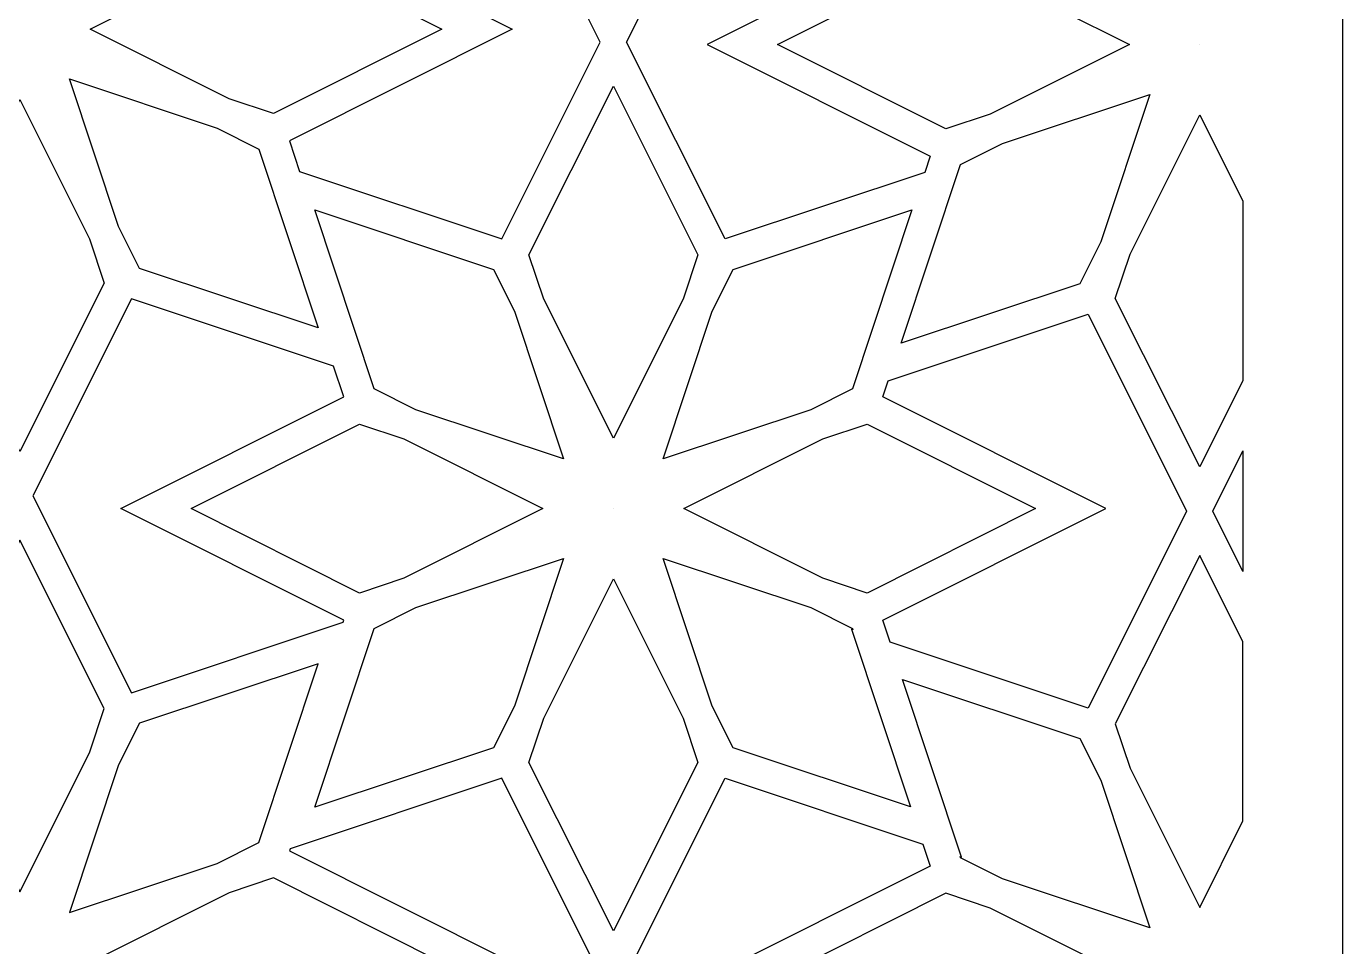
# Model space of a CAD drawing. Header units: centimetres. Extents: x 1.5 to 9.7, y -7.8 to 7.9.
# Drawn here: x 5.629 to 9.725, y -4.528 to -1.665 of the extents above; entities that cross this region are included whole.
import ezdxf

# ---------------------------------------------------------------- set-up
doc = ezdxf.new("R2010")
doc.units = ezdxf.units.CM
doc.header["$MEASUREMENT"] = 0
doc.layers.add('layer 1', color=7, linetype='Continuous')

msp = doc.modelspace()

# ---------------------------------------------------------------- linework, layer by layer
at = {"layer": 'layer 1', "color": 250, "lineweight": 30}
for points, knots in [([(1.50051, -7.84535), (1.50051, -7.84535), (1.50051, -7.72814), (1.50051, -7.72814), (1.50051, -7.72814), (1.50051, -7.72814), (1.50051, -7.58875), (1.50051, -7.58875), (1.50051, -7.58875), (1.50051, -7.58875), (1.50051, -7.36993), (1.50051, -7.36993), (1.50051, -7.36993), (1.50051, -7.36993), (1.50051, -7.23053), (1.50051, -7.23053), (1.50051, -7.23053), (1.50051, -7.23053), (1.50051, -6.71387), (1.50051, -6.71387), (1.50051, -6.71387), (1.50051, -6.71387), (1.50051, -6.61053), (1.50051, -6.61053), (1.50051, -6.61053), (1.50051, -6.61053), (1.50051, -6.09295), (1.50051, -6.09295), (1.50051, -6.09295), (1.50051, -6.09295), (1.50051, -5.94718), (1.50051, -5.94718), (1.50051, -5.94718), (1.50051, -5.94718), (1.50051, -5.44548), (1.50051, -5.44548), (1.50051, -5.44548), (1.50051, -5.44548), (1.50051, -5.34215), (1.50051, -5.34215), (1.50051, -5.34215), (1.50051, -5.34215), (1.50051, -4.82549), (1.50051, -4.82549), (1.50051, -4.82549), (1.50051, -4.82549), (1.50051, -4.68609), (1.50051, -4.68609), (1.50051, -4.68609), (1.50051, -4.68609), (1.50051, -4.46727), (1.50051, -4.46727), (1.50051, -4.46727), (1.50051, -4.46727), (1.50051, -4.32787), (1.50051, -4.32787), (1.50051, -4.32787), (1.50051, -4.32787), (1.50051, -3.81121), (1.50051, -3.81121), (1.50051, -3.81121), (1.50051, -3.81121), (1.50051, -3.70788), (1.50051, -3.70788), (1.50051, -3.70788), (1.50051, -3.70788), (1.50051, -3.19029), (1.50051, -3.19029), (1.50051, -3.19029), (1.50051, -3.19029), (1.50051, -3.04452), (1.50051, -3.04452), (1.50051, -3.04452), (1.50051, -3.04452), (1.50051, -2.54281), (1.50051, -2.54281), (1.50051, -2.54281), (1.50051, -2.54281), (1.50051, -2.43948), (1.50051, -2.43948), (1.50051, -2.43948), (1.50051, -2.43948), (1.50051, -1.92282), (1.50051, -1.92282), (1.50051, -1.92282), (1.50051, -1.92282), (1.50051, -1.78342), (1.50051, -1.78342), (1.50051, -1.78342), (1.50051, -1.78342), (1.50051, -1.5646), (1.50051, -1.5646), (1.50051, -1.5646), (1.50051, -1.5646), (1.50051, -1.4252), (1.50051, -1.4252), (1.50051, -1.4252), (1.50051, -1.4252), (1.50051, -0.90854), (1.50051, -0.90854), (1.50051, -0.90854), (1.50051, -0.90854), (1.50051, -0.80521), (1.50051, -0.80521), (1.50051, -0.80521), (1.50051, -0.80521), (1.50051, -0.28762), (1.50051, -0.28762), (1.50051, -0.28762), (1.50051, -0.28762), (1.50051, -0.14185), (1.50051, -0.14185), (1.50051, -0.14185), (1.50051, -0.14185), (1.50051, 0.35984), (1.50051, 0.35984), (1.50051, 0.35984), (1.50051, 0.35984), (1.50051, 0.46317), (1.50051, 0.46317), (1.50051, 0.46317), (1.50051, 0.46317), (1.50051, 0.97984), (1.50051, 0.97984), (1.50051, 0.97984), (1.50051, 0.97984), (1.50051, 1.11923), (1.50051, 1.11923), (1.50051, 1.11923), (1.50051, 1.11923), (1.50051, 1.33806), (1.50051, 1.33806), (1.50051, 1.33806), (1.50051, 1.33806), (1.50051, 1.47745), (1.50051, 1.47745), (1.50051, 1.47745), (1.50051, 1.47745), (1.50051, 1.99411), (1.50051, 1.99411), (1.50051, 1.99411), (1.50051, 1.99411), (1.50051, 2.09745), (1.50051, 2.09745), (1.50051, 2.09745), (1.50051, 2.09745), (1.50051, 2.61503), (1.50051, 2.61503), (1.50051, 2.61503), (1.50051, 2.61503), (1.50051, 2.7608), (1.50051, 2.7608), (1.50051, 2.7608), (1.50051, 2.7608), (1.50051, 3.26252), (1.50051, 3.26252), (1.50051, 3.26252), (1.50051, 3.26252), (1.50051, 3.36585), (1.50051, 3.36585), (1.50051, 3.36585), (1.50051, 3.36585), (1.50051, 3.88251), (1.50051, 3.88251), (1.50051, 3.88251), (1.50051, 3.88251), (1.50051, 4.0219), (1.50051, 4.0219), (1.50051, 4.0219), (1.50051, 4.0219), (1.50051, 4.24073), (1.50051, 4.24073), (1.50051, 4.24073), (1.50051, 4.24073), (1.50051, 4.38012), (1.50051, 4.38012), (1.50051, 4.38012), (1.50051, 4.38012), (1.50051, 4.89679), (1.50051, 4.89679), (1.50051, 4.89679), (1.50051, 4.89679), (1.50051, 5.00012), (1.50051, 5.00012), (1.50051, 5.00012), (1.50051, 5.00012), (1.50051, 5.5177), (1.50051, 5.5177), (1.50051, 5.5177), (1.50051, 5.5177), (1.50051, 5.66348), (1.50051, 5.66348), (1.50051, 5.66348), (1.50051, 5.66348), (1.50051, 6.16517), (1.50051, 6.16517), (1.50051, 6.16517), (1.50051, 6.16517), (1.50051, 6.2685), (1.50051, 6.2685), (1.50051, 6.2685), (1.50051, 6.2685), (1.50051, 6.78516), (1.50051, 6.78516), (1.50051, 6.78516), (1.50051, 6.78516), (1.50051, 6.92456), (1.50051, 6.92456), (1.50051, 6.92456), (1.50051, 6.92456), (1.50051, 7.14338), (1.50051, 7.14338), (1.50051, 7.14338), (1.50051, 7.14338), (1.50051, 7.28278), (1.50051, 7.28278), (1.50051, 7.28278), (1.50051, 7.28278), (1.50051, 7.79944), (1.50051, 7.79944), (1.50051, 7.79944), (1.50051, 7.79944), (1.50051, 7.87875), (1.50051, 7.87875), (1.50051, 7.87875), (1.50051, 7.87875), (9.72463, 7.87875), (9.72463, 7.87875), (9.72463, 7.87875), (9.72463, 7.87875), (9.72463, 7.85755), (9.72463, 7.85755), (9.72463, 7.85755), (9.72463, 7.85755), (9.72463, 7.75422), (9.72463, 7.75422), (9.72463, 7.75422), (9.72463, 7.75422), (9.72463, 7.23755), (9.72463, 7.23755), (9.72463, 7.23755), (9.72463, 7.23755), (9.72463, 7.09941), (9.72463, 7.09941), (9.72463, 7.09941), (9.72463, 7.09941), (9.72463, 6.87311), (9.72463, 6.87311), (9.72463, 6.87311), (9.72463, 6.87311), (9.72463, 6.73498), (9.72463, 6.73498), (9.72463, 6.73498), (9.72463, 6.73498), (9.72463, 6.21832), (9.72463, 6.21832), (9.72463, 6.21832), (9.72463, 6.21832), (9.72463, 6.11498), (9.72463, 6.11498), (9.72463, 6.11498), (9.72463, 6.11498), (9.72463, 5.61579), (9.72463, 5.61579), (9.72463, 5.61579), (9.72463, 5.61579), (9.72463, 5.46994), (9.72463, 5.46994), (9.72463, 5.46994), (9.72463, 5.46994), (9.72463, 4.95488), (9.72463, 4.95488), (9.72463, 4.95488), (9.72463, 4.95488), (9.72463, 4.85154), (9.72463, 4.85154), (9.72463, 4.85154), (9.72463, 4.85154), (9.72463, 4.33488), (9.72463, 4.33488), (9.72463, 4.33488), (9.72463, 4.33488), (9.72463, 4.19674), (9.72463, 4.19674), (9.72463, 4.19674), (9.72463, 4.19674), (9.72463, 3.97044), (9.72463, 3.97044), (9.72463, 3.97044), (9.72463, 3.97044), (9.72463, 3.8323), (9.72463, 3.8323), (9.72463, 3.8323), (9.72463, 3.8323), (9.72463, 3.31564), (9.72463, 3.31564), (9.72463, 3.31564), (9.72463, 3.31564), (9.72463, 3.21231), (9.72463, 3.21231), (9.72463, 3.21231), (9.72463, 3.21231), (9.72463, 2.71314), (9.72463, 2.71314), (9.72463, 2.71314), (9.72463, 2.71314), (9.72463, 2.56729), (9.72463, 2.56729), (9.72463, 2.56729), (9.72463, 2.56729), (9.72463, 2.05222), (9.72463, 2.05222), (9.72463, 2.05222), (9.72463, 2.05222), (9.72463, 1.94889), (9.72463, 1.94889), (9.72463, 1.94889), (9.72463, 1.94889), (9.72463, 1.43222), (9.72463, 1.43222), (9.72463, 1.43222), (9.72463, 1.43222), (9.72463, 1.29409), (9.72463, 1.29409), (9.72463, 1.29409), (9.72463, 1.29409), (9.72463, 1.06779), (9.72463, 1.06779), (9.72463, 1.06779), (9.72463, 1.06779), (9.72463, 0.92965), (9.72463, 0.92965), (9.72463, 0.92965), (9.72463, 0.92965), (9.72463, 0.41299), (9.72463, 0.41299), (9.72463, 0.41299), (9.72463, 0.41299), (9.72463, 0.30965), (9.72463, 0.30965), (9.72463, 0.30965), (9.72463, 0.30965), (9.72463, -0.18953), (9.72463, -0.18953), (9.72463, -0.18953), (9.72463, -0.18953), (9.72463, -0.33539), (9.72463, -0.33539), (9.72463, -0.33539), (9.72463, -0.33539), (9.72463, -0.85045), (9.72463, -0.85045), (9.72463, -0.85045), (9.72463, -0.85045), (9.72463, -0.95378), (9.72463, -0.95378), (9.72463, -0.95378), (9.72463, -0.95378), (9.72463, -1.47044), (9.72463, -1.47044), (9.72463, -1.47044), (9.72463, -1.47044), (9.72463, -1.60858), (9.72463, -1.60858), (9.72463, -1.60858), (9.72463, -1.60858), (9.72463, -1.83488), (9.72463, -1.83488), (9.72463, -1.83488), (9.72463, -1.83488), (9.72463, -1.97302), (9.72463, -1.97302), (9.72463, -1.97302), (9.72463, -1.97302), (9.72463, -2.48968), (9.72463, -2.48968), (9.72463, -2.48968), (9.72463, -2.48968), (9.72463, -2.59302), (9.72463, -2.59302), (9.72463, -2.59302), (9.72463, -2.59302), (9.72463, -3.09219), (9.72463, -3.09219), (9.72463, -3.09219), (9.72463, -3.09219), (9.72463, -3.23804), (9.72463, -3.23804), (9.72463, -3.23804), (9.72463, -3.23804), (9.72463, -3.7531), (9.72463, -3.7531), (9.72463, -3.7531), (9.72463, -3.7531), (9.72463, -3.85644), (9.72463, -3.85644), (9.72463, -3.85644), (9.72463, -3.85644), (9.72463, -4.3731), (9.72463, -4.3731), (9.72463, -4.3731), (9.72463, -4.3731), (9.72463, -4.51124), (9.72463, -4.51124), (9.72463, -4.51124), (9.72463, -4.51124), (9.72463, -4.73754), (9.72463, -4.73754), (9.72463, -4.73754), (9.72463, -4.73754), (9.72463, -4.87568), (9.72463, -4.87568), (9.72463, -4.87568), (9.72463, -4.87568), (9.72463, -5.39234), (9.72463, -5.39234), (9.72463, -5.39234), (9.72463, -5.39234), (9.72463, -5.49567), (9.72463, -5.49567), (9.72463, -5.49567), (9.72463, -5.49567), (9.72463, -5.99486), (9.72463, -5.99486), (9.72463, -5.99486), (9.72463, -5.99486), (9.72463, -6.14071), (9.72463, -6.14071), (9.72463, -6.14071), (9.72463, -6.14071), (9.72463, -6.65577), (9.72463, -6.65577), (9.72463, -6.65577), (9.72463, -6.65577), (9.72463, -6.75911), (9.72463, -6.75911), (9.72463, -6.75911), (9.72463, -6.75911), (9.72463, -7.27577), (9.72463, -7.27577), (9.72463, -7.27577), (9.72463, -7.27577), (9.72463, -7.41391), (9.72463, -7.41391), (9.72463, -7.41391), (9.72463, -7.41391), (9.72463, -7.64021), (9.72463, -7.64021), (9.72463, -7.64021), (9.72463, -7.64021), (9.72463, -7.77835), (9.72463, -7.77835), (9.72463, -7.77835), (9.72463, -7.77835), (9.72463, -7.84535), (9.72463, -7.84535), (9.72463, -7.84535), (9.72463, -7.84535), (1.50051, -7.84535), (1.50051, -7.84535)], [0, 0, 0, 0, 0.0086207, 0.0086207, 0.0086207, 0.0086207, 0.0172414, 0.0172414, 0.0172414, 0.0172414, 0.0258621, 0.0258621, 0.0258621, 0.0258621, 0.0344828, 0.0344828, 0.0344828, 0.0344828, 0.0431034, 0.0431034, 0.0431034, 0.0431034, 0.0517241, 0.0517241, 0.0517241, 0.0517241, 0.0603448, 0.0603448, 0.0603448, 0.0603448, 0.0689655, 0.0689655, 0.0689655, 0.0689655, 0.0775862, 0.0775862, 0.0775862, 0.0775862, 0.0862069, 0.0862069, 0.0862069, 0.0862069, 0.0948276, 0.0948276, 0.0948276, 0.0948276, 0.1034483, 0.1034483, 0.1034483, 0.1034483, 0.112069, 0.112069, 0.112069, 0.112069, 0.1206897, 0.1206897, 0.1206897, 0.1206897, 0.1293103, 0.1293103, 0.1293103, 0.1293103, 0.137931, 0.137931, 0.137931, 0.137931, 0.1465517, 0.1465517, 0.1465517, 0.1465517, 0.1551724, 0.1551724, 0.1551724, 0.1551724, 0.1637931, 0.1637931, 0.1637931, 0.1637931, 0.1724138, 0.1724138, 0.1724138, 0.1724138, 0.1810345, 0.1810345, 0.1810345, 0.1810345, 0.1896552, 0.1896552, 0.1896552, 0.1896552, 0.1982759, 0.1982759, 0.1982759, 0.1982759, 0.2068966, 0.2068966, 0.2068966, 0.2068966, 0.2155172, 0.2155172, 0.2155172, 0.2155172, 0.2241379, 0.2241379, 0.2241379, 0.2241379, 0.2327586, 0.2327586, 0.2327586, 0.2327586, 0.2413793, 0.2413793, 0.2413793, 0.2413793, 0.25, 0.25, 0.25, 0.25, 0.2586207, 0.2586207, 0.2586207, 0.2586207, 0.2672414, 0.2672414, 0.2672414, 0.2672414, 0.2758621, 0.2758621, 0.2758621, 0.2758621, 0.2844828, 0.2844828, 0.2844828, 0.2844828, 0.2931034, 0.2931034, 0.2931034, 0.2931034, 0.3017241, 0.3017241, 0.3017241, 0.3017241, 0.3103448, 0.3103448, 0.3103448, 0.3103448, 0.3189655, 0.3189655, 0.3189655, 0.3189655, 0.3275862, 0.3275862, 0.3275862, 0.3275862, 0.3362069, 0.3362069, 0.3362069, 0.3362069, 0.3448276, 0.3448276, 0.3448276, 0.3448276, 0.3534483, 0.3534483, 0.3534483, 0.3534483, 0.362069, 0.362069, 0.362069, 0.362069, 0.3706897, 0.3706897, 0.3706897, 0.3706897, 0.3793103, 0.3793103, 0.3793103, 0.3793103, 0.387931, 0.387931, 0.387931, 0.387931, 0.3965517, 0.3965517, 0.3965517, 0.3965517, 0.4051724, 0.4051724, 0.4051724, 0.4051724, 0.4137931, 0.4137931, 0.4137931, 0.4137931, 0.4224138, 0.4224138, 0.4224138, 0.4224138, 0.4310345, 0.4310345, 0.4310345, 0.4310345, 0.4396552, 0.4396552, 0.4396552, 0.4396552, 0.4482759, 0.4482759, 0.4482759, 0.4482759, 0.4568966, 0.4568966, 0.4568966, 0.4568966, 0.4655172, 0.4655172, 0.4655172, 0.4655172, 0.4741379, 0.4741379, 0.4741379, 0.4741379, 0.4827586, 0.4827586, 0.4827586, 0.4827586, 0.4913793, 0.4913793, 0.4913793, 0.4913793, 0.5, 0.5, 0.5, 0.5, 0.5086207, 0.5086207, 0.5086207, 0.5086207, 0.5172414, 0.5172414, 0.5172414, 0.5172414, 0.5258621, 0.5258621, 0.5258621, 0.5258621, 0.5344828, 0.5344828, 0.5344828, 0.5344828, 0.5431034, 0.5431034, 0.5431034, 0.5431034, 0.5517241, 0.5517241, 0.5517241, 0.5517241, 0.5603448, 0.5603448, 0.5603448, 0.5603448, 0.5689655, 0.5689655, 0.5689655, 0.5689655, 0.5775862, 0.5775862, 0.5775862, 0.5775862, 0.5862069, 0.5862069, 0.5862069, 0.5862069, 0.5948276, 0.5948276, 0.5948276, 0.5948276, 0.6034483, 0.6034483, 0.6034483, 0.6034483, 0.612069, 0.612069, 0.612069, 0.612069, 0.6206897, 0.6206897, 0.6206897, 0.6206897, 0.6293103, 0.6293103, 0.6293103, 0.6293103, 0.637931, 0.637931, 0.637931, 0.637931, 0.6465517, 0.6465517, 0.6465517, 0.6465517, 0.6551724, 0.6551724, 0.6551724, 0.6551724, 0.6637931, 0.6637931, 0.6637931, 0.6637931, 0.6724138, 0.6724138, 0.6724138, 0.6724138, 0.6810345, 0.6810345, 0.6810345, 0.6810345, 0.6896552, 0.6896552, 0.6896552, 0.6896552, 0.6982759, 0.6982759, 0.6982759, 0.6982759, 0.7068966, 0.7068966, 0.7068966, 0.7068966, 0.7155172, 0.7155172, 0.7155172, 0.7155172, 0.7241379, 0.7241379, 0.7241379, 0.7241379, 0.7327586, 0.7327586, 0.7327586, 0.7327586, 0.7413793, 0.7413793, 0.7413793, 0.7413793, 0.75, 0.75, 0.75, 0.75, 0.7586207, 0.7586207, 0.7586207, 0.7586207, 0.7672414, 0.7672414, 0.7672414, 0.7672414, 0.7758621, 0.7758621, 0.7758621, 0.7758621, 0.7844828, 0.7844828, 0.7844828, 0.7844828, 0.7931034, 0.7931034, 0.7931034, 0.7931034, 0.8017241, 0.8017241, 0.8017241, 0.8017241, 0.8103448, 0.8103448, 0.8103448, 0.8103448, 0.8189655, 0.8189655, 0.8189655, 0.8189655, 0.8275862, 0.8275862, 0.8275862, 0.8275862, 0.8362069, 0.8362069, 0.8362069, 0.8362069, 0.8448276, 0.8448276, 0.8448276, 0.8448276, 0.8534483, 0.8534483, 0.8534483, 0.8534483, 0.862069, 0.862069, 0.862069, 0.862069, 0.8706897, 0.8706897, 0.8706897, 0.8706897, 0.8793103, 0.8793103, 0.8793103, 0.8793103, 0.887931, 0.887931, 0.887931, 0.887931, 0.8965517, 0.8965517, 0.8965517, 0.8965517, 0.9051724, 0.9051724, 0.9051724, 0.9051724, 0.9137931, 0.9137931, 0.9137931, 0.9137931, 0.9224138, 0.9224138, 0.9224138, 0.9224138, 0.9310345, 0.9310345, 0.9310345, 0.9310345, 0.9396552, 0.9396552, 0.9396552, 0.9396552, 0.9482759, 0.9482759, 0.9482759, 0.9482759, 0.9568966, 0.9568966, 0.9568966, 0.9568966, 0.9655172, 0.9655172, 0.9655172, 0.9655172, 0.9741379, 0.9741379, 0.9741379, 0.9741379, 0.9827586, 0.9827586, 0.9827586, 0.9827586, 1, 1, 1, 1]), ([(6.44909, -1.32039), (6.44909, -1.32039), (7.10772, -1.10135), (7.10772, -1.10135), (7.10772, -1.10135), (7.10772, -1.10135), (7.41445, -1.71379), (7.41445, -1.71379), (7.41445, -1.71379), (7.41445, -1.71379), (7.10772, -2.32622), (7.10772, -2.32622), (7.10772, -2.32622), (7.10772, -2.32622), (6.47883, -2.11707), (6.47883, -2.11707), (6.47883, -2.11707), (6.47883, -2.11707), (6.44704, -2.0215), (6.44704, -2.0215), (6.44704, -2.0215), (6.44704, -2.0215), (7.14083, -1.67402), (7.14083, -1.67402), (7.14083, -1.67402), (7.14083, -1.67402), (6.44705, -1.32654), (6.44705, -1.32654), (6.44705, -1.32654), (6.44705, -1.32654), (6.44909, -1.32039), (6.44909, -1.32039)], [0, 0, 0, 0, 0.1111111, 0.1111111, 0.1111111, 0.1111111, 0.2222222, 0.2222222, 0.2222222, 0.2222222, 0.3333333, 0.3333333, 0.3333333, 0.3333333, 0.4444444, 0.4444444, 0.4444444, 0.4444444, 0.5555556, 0.5555556, 0.5555556, 0.5555556, 0.6666667, 0.6666667, 0.6666667, 0.6666667, 0.7777778, 0.7777778, 0.7777778, 0.7777778, 1, 1, 1, 1]), ([(7.49594, -1.71379), (7.49594, -1.71379), (7.80268, -2.32623), (7.80268, -2.32623), (7.80268, -2.32623), (7.80268, -2.32623), (8.42411, -2.11955), (8.42411, -2.11955), (8.42411, -2.11955), (8.42411, -2.11955), (8.44086, -2.06921), (8.44086, -2.06921), (8.44086, -2.06921), (8.44086, -2.06921), (7.74707, -1.72173), (7.74707, -1.72173), (7.74707, -1.72173), (7.74707, -1.72173), (8.44086, -1.37424), (8.44086, -1.37424), (8.44086, -1.37424), (8.44086, -1.37424), (8.41819, -1.30606), (8.41819, -1.30606), (8.41819, -1.30606), (8.41819, -1.30606), (7.80268, -1.10135), (7.80268, -1.10135), (7.80268, -1.10135), (7.80268, -1.10135), (7.49594, -1.71379), (7.49594, -1.71379)], [0, 0, 0, 0, 0.1111111, 0.1111111, 0.1111111, 0.1111111, 0.2222222, 0.2222222, 0.2222222, 0.2222222, 0.3333333, 0.3333333, 0.3333333, 0.3333333, 0.4444444, 0.4444444, 0.4444444, 0.4444444, 0.5555556, 0.5555556, 0.5555556, 0.5555556, 0.6666667, 0.6666667, 0.6666667, 0.6666667, 0.7777778, 0.7777778, 0.7777778, 0.7777778, 1, 1, 1, 1]), ([(6.39763, -1.41145), (6.39763, -1.41145), (6.25989, -1.45726), (6.25989, -1.45726), (6.25989, -1.45726), (6.25989, -1.45726), (5.82711, -1.67402), (5.82711, -1.67402), (5.82711, -1.67402), (5.82711, -1.67402), (6.25988, -1.89077), (6.25988, -1.89077), (6.25988, -1.89077), (6.25988, -1.89077), (6.39763, -1.93658), (6.39763, -1.93658), (6.39763, -1.93658), (6.39763, -1.93658), (6.92188, -1.67402), (6.92188, -1.67402), (6.92188, -1.67402), (6.92188, -1.67402), (6.39763, -1.41145), (6.39763, -1.41145)], [0, 0, 0, 0, 0.1428571, 0.1428571, 0.1428571, 0.1428571, 0.2857143, 0.2857143, 0.2857143, 0.2857143, 0.4285714, 0.4285714, 0.4285714, 0.4285714, 0.5714286, 0.5714286, 0.5714286, 0.5714286, 0.7142857, 0.7142857, 0.7142857, 0.7142857, 1, 1, 1, 1]), ([(8.62803, -1.50498), (8.62803, -1.50498), (8.49028, -1.45916), (8.49028, -1.45916), (8.49028, -1.45916), (8.49028, -1.45916), (7.96603, -1.72173), (7.96603, -1.72173), (7.96603, -1.72173), (7.96603, -1.72173), (8.49028, -1.9843), (8.49028, -1.9843), (8.49028, -1.9843), (8.49028, -1.9843), (8.62802, -1.93848), (8.62802, -1.93848), (8.62802, -1.93848), (8.62802, -1.93848), (9.0608, -1.72173), (9.0608, -1.72173), (9.0608, -1.72173), (9.0608, -1.72173), (8.62803, -1.50498), (8.62803, -1.50498)], [0, 0, 0, 0, 0.1428571, 0.1428571, 0.1428571, 0.1428571, 0.2857143, 0.2857143, 0.2857143, 0.2857143, 0.4285714, 0.4285714, 0.4285714, 0.4285714, 0.5714286, 0.5714286, 0.5714286, 0.5714286, 0.7142857, 0.7142857, 0.7142857, 0.7142857, 1, 1, 1, 1]), ([(9.27974, -1.72172), (9.27974, -1.72172), (9.27975, -1.72173), (9.27975, -1.72173), (9.27975, -1.72173), (9.27975, -1.72173), (9.27974, -1.72173), (9.27974, -1.72173), (9.27974, -1.72173), (9.27974, -1.72173), (9.27975, -1.72173), (9.27975, -1.72173), (9.27975, -1.72173), (9.27975, -1.72173), (9.27975, -1.72174), (9.27975, -1.72174), (9.27975, -1.72174), (9.27975, -1.72174), (9.27975, -1.72173), (9.27975, -1.72173), (9.27975, -1.72173), (9.27975, -1.72173), (9.27976, -1.72174), (9.27976, -1.72174), (9.27976, -1.72174), (9.27976, -1.72174), (9.27975, -1.72173), (9.27975, -1.72173), (9.27975, -1.72173), (9.27975, -1.72173), (9.27976, -1.72173), (9.27976, -1.72173), (9.27976, -1.72173), (9.27976, -1.72173), (9.27976, -1.72173), (9.27976, -1.72173), (9.27976, -1.72173), (9.27976, -1.72173), (9.27977, -1.72173), (9.27977, -1.72173), (9.27977, -1.72173), (9.27977, -1.72173), (9.27976, -1.72173), (9.27976, -1.72173), (9.27976, -1.72173), (9.27976, -1.72173), (9.27976, -1.72172), (9.27976, -1.72172), (9.27976, -1.72172), (9.27976, -1.72172), (9.27976, -1.72173), (9.27976, -1.72173), (9.27976, -1.72173), (9.27976, -1.72173), (9.27975, -1.72171), (9.27975, -1.72171), (9.27975, -1.72171), (9.27975, -1.72171), (9.27976, -1.72173), (9.27976, -1.72173), (9.27976, -1.72173), (9.27976, -1.72173), (9.27974, -1.72172), (9.27974, -1.72172)], [0, 0, 0, 0, 0.0588235, 0.0588235, 0.0588235, 0.0588235, 0.1176471, 0.1176471, 0.1176471, 0.1176471, 0.1764706, 0.1764706, 0.1764706, 0.1764706, 0.2352941, 0.2352941, 0.2352941, 0.2352941, 0.2941176, 0.2941176, 0.2941176, 0.2941176, 0.3529412, 0.3529412, 0.3529412, 0.3529412, 0.4117647, 0.4117647, 0.4117647, 0.4117647, 0.4705882, 0.4705882, 0.4705882, 0.4705882, 0.5294118, 0.5294118, 0.5294118, 0.5294118, 0.5882353, 0.5882353, 0.5882353, 0.5882353, 0.6470588, 0.6470588, 0.6470588, 0.6470588, 0.7058824, 0.7058824, 0.7058824, 0.7058824, 0.7647059, 0.7647059, 0.7647059, 0.7647059, 0.8235294, 0.8235294, 0.8235294, 0.8235294, 0.8823529, 0.8823529, 0.8823529, 0.8823529, 1, 1, 1, 1]), ([(6.35206, -2.0466), (6.35206, -2.0466), (6.22227, -1.98159), (6.22227, -1.98159), (6.22227, -1.98159), (6.22227, -1.98159), (5.76298, -1.82884), (5.76298, -1.82884), (5.76298, -1.82884), (5.76298, -1.82884), (5.91572, -2.28812), (5.91572, -2.28812), (5.91572, -2.28812), (5.91572, -2.28812), (5.98073, -2.41793), (5.98073, -2.41793), (5.98073, -2.41793), (5.98073, -2.41793), (6.53709, -2.60296), (6.53709, -2.60296), (6.53709, -2.60296), (6.53709, -2.60296), (6.35206, -2.0466), (6.35206, -2.0466)], [0, 0, 0, 0, 0.1428571, 0.1428571, 0.1428571, 0.1428571, 0.2857143, 0.2857143, 0.2857143, 0.2857143, 0.4285714, 0.4285714, 0.4285714, 0.4285714, 0.5714286, 0.5714286, 0.5714286, 0.5714286, 0.7142857, 0.7142857, 0.7142857, 0.7142857, 1, 1, 1, 1]), ([(7.19263, -2.37564), (7.19263, -2.37564), (7.23844, -2.51339), (7.23844, -2.51339), (7.23844, -2.51339), (7.23844, -2.51339), (7.45519, -2.94616), (7.45519, -2.94616), (7.45519, -2.94616), (7.45519, -2.94616), (7.67194, -2.5134), (7.67194, -2.5134), (7.67194, -2.5134), (7.67194, -2.5134), (7.71776, -2.37564), (7.71776, -2.37564), (7.71776, -2.37564), (7.71776, -2.37564), (7.4552, -1.85139), (7.4552, -1.85139), (7.4552, -1.85139), (7.4552, -1.85139), (7.19263, -2.37564), (7.19263, -2.37564)], [0, 0, 0, 0, 0.1428571, 0.1428571, 0.1428571, 0.1428571, 0.2857143, 0.2857143, 0.2857143, 0.2857143, 0.4285714, 0.4285714, 0.4285714, 0.4285714, 0.5714286, 0.5714286, 0.5714286, 0.5714286, 0.7142857, 0.7142857, 0.7142857, 0.7142857, 1, 1, 1, 1]), ([(8.90717, -2.46563), (8.90717, -2.46563), (8.97218, -2.33584), (8.97218, -2.33584), (8.97218, -2.33584), (8.97218, -2.33584), (9.12493, -1.87655), (9.12493, -1.87655), (9.12493, -1.87655), (9.12493, -1.87655), (8.66564, -2.0293), (8.66564, -2.0293), (8.66564, -2.0293), (8.66564, -2.0293), (8.53584, -2.09431), (8.53584, -2.09431), (8.53584, -2.09431), (8.53584, -2.09431), (8.35081, -2.65067), (8.35081, -2.65067), (8.35081, -2.65067), (8.35081, -2.65067), (8.90717, -2.46563), (8.90717, -2.46563)], [0, 0, 0, 0, 0.1428571, 0.1428571, 0.1428571, 0.1428571, 0.2857143, 0.2857143, 0.2857143, 0.2857143, 0.4285714, 0.4285714, 0.4285714, 0.4285714, 0.5714286, 0.5714286, 0.5714286, 0.5714286, 0.7142857, 0.7142857, 0.7142857, 0.7142857, 1, 1, 1, 1]), ([(5.87071, -2.46349), (5.87071, -2.46349), (5.8249, -2.32575), (5.8249, -2.32575), (5.8249, -2.32575), (5.8249, -2.32575), (5.60815, -1.89297), (5.60815, -1.89297), (5.60815, -1.89297), (5.60815, -1.89297), (5.3914, -2.32574), (5.3914, -2.32574), (5.3914, -2.32574), (5.3914, -2.32574), (5.34558, -2.4635), (5.34558, -2.4635), (5.34558, -2.4635), (5.34558, -2.4635), (5.60815, -2.98774), (5.60815, -2.98774), (5.60815, -2.98774), (5.60815, -2.98774), (5.87071, -2.46349), (5.87071, -2.46349)], [0, 0, 0, 0, 0.1428571, 0.1428571, 0.1428571, 0.1428571, 0.2857143, 0.2857143, 0.2857143, 0.2857143, 0.4285714, 0.4285714, 0.4285714, 0.4285714, 0.5714286, 0.5714286, 0.5714286, 0.5714286, 0.7142857, 0.7142857, 0.7142857, 0.7142857, 1, 1, 1, 1]), ([(9.41428, -2.20929), (9.41428, -2.20929), (9.27975, -1.94069), (9.27975, -1.94069), (9.27975, -1.94069), (9.27975, -1.94069), (9.063, -2.37345), (9.063, -2.37345), (9.063, -2.37345), (9.063, -2.37345), (9.01718, -2.51121), (9.01718, -2.51121), (9.01718, -2.51121), (9.01718, -2.51121), (9.27975, -3.03546), (9.27975, -3.03546), (9.27975, -3.03546), (9.27975, -3.03546), (9.41428, -2.76684), (9.41428, -2.76684), (9.41428, -2.76684), (9.41428, -2.76684), (9.41428, -2.20929), (9.41428, -2.20929)], [0, 0, 0, 0, 0.1428571, 0.1428571, 0.1428571, 0.1428571, 0.2857143, 0.2857143, 0.2857143, 0.2857143, 0.4285714, 0.4285714, 0.4285714, 0.4285714, 0.5714286, 0.5714286, 0.5714286, 0.5714286, 0.7142857, 0.7142857, 0.7142857, 0.7142857, 1, 1, 1, 1]), ([(6.71129, -2.79253), (6.71129, -2.79253), (6.84108, -2.85754), (6.84108, -2.85754), (6.84108, -2.85754), (6.84108, -2.85754), (7.30037, -3.01029), (7.30037, -3.01029), (7.30037, -3.01029), (7.30037, -3.01029), (7.14762, -2.55101), (7.14762, -2.55101), (7.14762, -2.55101), (7.14762, -2.55101), (7.08261, -2.42121), (7.08261, -2.42121), (7.08261, -2.42121), (7.08261, -2.42121), (6.52625, -2.23617), (6.52625, -2.23617), (6.52625, -2.23617), (6.52625, -2.23617), (6.71129, -2.79253), (6.71129, -2.79253)], [0, 0, 0, 0, 0.1428571, 0.1428571, 0.1428571, 0.1428571, 0.2857143, 0.2857143, 0.2857143, 0.2857143, 0.4285714, 0.4285714, 0.4285714, 0.4285714, 0.5714286, 0.5714286, 0.5714286, 0.5714286, 0.7142857, 0.7142857, 0.7142857, 0.7142857, 1, 1, 1, 1]), ([(7.82778, -2.42121), (7.82778, -2.42121), (7.76277, -2.55101), (7.76277, -2.55101), (7.76277, -2.55101), (7.76277, -2.55101), (7.61002, -3.0103), (7.61002, -3.0103), (7.61002, -3.0103), (7.61002, -3.0103), (8.0693, -2.85755), (8.0693, -2.85755), (8.0693, -2.85755), (8.0693, -2.85755), (8.1991, -2.79254), (8.1991, -2.79254), (8.1991, -2.79254), (8.1991, -2.79254), (8.38414, -2.23618), (8.38414, -2.23618), (8.38414, -2.23618), (8.38414, -2.23618), (7.82778, -2.42121), (7.82778, -2.42121)], [0, 0, 0, 0, 0.1428571, 0.1428571, 0.1428571, 0.1428571, 0.2857143, 0.2857143, 0.2857143, 0.2857143, 0.4285714, 0.4285714, 0.4285714, 0.4285714, 0.5714286, 0.5714286, 0.5714286, 0.5714286, 0.7142857, 0.7142857, 0.7142857, 0.7142857, 1, 1, 1, 1]), ([(6.58452, -2.72207), (6.58452, -2.72207), (6.6163, -2.81763), (6.6163, -2.81763), (6.6163, -2.81763), (6.6163, -2.81763), (5.92251, -3.16512), (5.92251, -3.16512), (5.92251, -3.16512), (5.92251, -3.16512), (6.61629, -3.5126), (6.61629, -3.5126), (6.61629, -3.5126), (6.61629, -3.5126), (6.61425, -3.51874), (6.61425, -3.51874), (6.61425, -3.51874), (6.61425, -3.51874), (5.95563, -3.73778), (5.95563, -3.73778), (5.95563, -3.73778), (5.95563, -3.73778), (5.64889, -3.12535), (5.64889, -3.12535), (5.64889, -3.12535), (5.64889, -3.12535), (5.95563, -2.51291), (5.95563, -2.51291), (5.95563, -2.51291), (5.95563, -2.51291), (6.58452, -2.72207), (6.58452, -2.72207)], [0, 0, 0, 0, 0.1111111, 0.1111111, 0.1111111, 0.1111111, 0.2222222, 0.2222222, 0.2222222, 0.2222222, 0.3333333, 0.3333333, 0.3333333, 0.3333333, 0.4444444, 0.4444444, 0.4444444, 0.4444444, 0.5555556, 0.5555556, 0.5555556, 0.5555556, 0.6666667, 0.6666667, 0.6666667, 0.6666667, 0.7777778, 0.7777778, 0.7777778, 0.7777778, 1, 1, 1, 1]), ([(8.31083, -2.7673), (8.31083, -2.7673), (8.29409, -2.81765), (8.29409, -2.81765), (8.29409, -2.81765), (8.29409, -2.81765), (8.98787, -3.16512), (8.98787, -3.16512), (8.98787, -3.16512), (8.98787, -3.16512), (8.29408, -3.51261), (8.29408, -3.51261), (8.29408, -3.51261), (8.29408, -3.51261), (8.31676, -3.5808), (8.31676, -3.5808), (8.31676, -3.5808), (8.31676, -3.5808), (8.93227, -3.7855), (8.93227, -3.7855), (8.93227, -3.7855), (8.93227, -3.7855), (9.23901, -3.17306), (9.23901, -3.17306), (9.23901, -3.17306), (9.23901, -3.17306), (8.93227, -2.56062), (8.93227, -2.56062), (8.93227, -2.56062), (8.93227, -2.56062), (8.31083, -2.7673), (8.31083, -2.7673)], [0, 0, 0, 0, 0.1111111, 0.1111111, 0.1111111, 0.1111111, 0.2222222, 0.2222222, 0.2222222, 0.2222222, 0.3333333, 0.3333333, 0.3333333, 0.3333333, 0.4444444, 0.4444444, 0.4444444, 0.4444444, 0.5555556, 0.5555556, 0.5555556, 0.5555556, 0.6666667, 0.6666667, 0.6666667, 0.6666667, 0.7777778, 0.7777778, 0.7777778, 0.7777778, 1, 1, 1, 1]), ([(6.80347, -2.94836), (6.80347, -2.94836), (6.66571, -2.90255), (6.66571, -2.90255), (6.66571, -2.90255), (6.66571, -2.90255), (6.14146, -3.16512), (6.14146, -3.16512), (6.14146, -3.16512), (6.14146, -3.16512), (6.66571, -3.42768), (6.66571, -3.42768), (6.66571, -3.42768), (6.66571, -3.42768), (6.80346, -3.38187), (6.80346, -3.38187), (6.80346, -3.38187), (6.80346, -3.38187), (7.23624, -3.16512), (7.23624, -3.16512), (7.23624, -3.16512), (7.23624, -3.16512), (6.80347, -2.94836), (6.80347, -2.94836)], [0, 0, 0, 0, 0.1428571, 0.1428571, 0.1428571, 0.1428571, 0.2857143, 0.2857143, 0.2857143, 0.2857143, 0.4285714, 0.4285714, 0.4285714, 0.4285714, 0.5714286, 0.5714286, 0.5714286, 0.5714286, 0.7142857, 0.7142857, 0.7142857, 0.7142857, 1, 1, 1, 1]), ([(8.24467, -2.90256), (8.24467, -2.90256), (8.10692, -2.94837), (8.10692, -2.94837), (8.10692, -2.94837), (8.10692, -2.94837), (7.67415, -3.16512), (7.67415, -3.16512), (7.67415, -3.16512), (7.67415, -3.16512), (8.10692, -3.38188), (8.10692, -3.38188), (8.10692, -3.38188), (8.10692, -3.38188), (8.24467, -3.42769), (8.24467, -3.42769), (8.24467, -3.42769), (8.24467, -3.42769), (8.76892, -3.16512), (8.76892, -3.16512), (8.76892, -3.16512), (8.76892, -3.16512), (8.24467, -2.90256), (8.24467, -2.90256)], [0, 0, 0, 0, 0.1428571, 0.1428571, 0.1428571, 0.1428571, 0.2857143, 0.2857143, 0.2857143, 0.2857143, 0.4285714, 0.4285714, 0.4285714, 0.4285714, 0.5714286, 0.5714286, 0.5714286, 0.5714286, 0.7142857, 0.7142857, 0.7142857, 0.7142857, 1, 1, 1, 1]), ([(9.41428, -2.9858), (9.41428, -2.9858), (9.32049, -3.17306), (9.32049, -3.17306), (9.32049, -3.17306), (9.32049, -3.17306), (9.41428, -3.36032), (9.41428, -3.36032), (9.41428, -3.36032), (9.41428, -3.36032), (9.41428, -2.9858), (9.41428, -2.9858)], [0, 0, 0, 0, 0.25, 0.25, 0.25, 0.25, 0.5, 0.5, 0.5, 0.5, 1, 1, 1, 1]), ([(7.45518, -3.16511), (7.45518, -3.16511), (7.45519, -3.16512), (7.45519, -3.16512), (7.45519, -3.16512), (7.45519, -3.16512), (7.45518, -3.16512), (7.45518, -3.16512), (7.45518, -3.16512), (7.45518, -3.16512), (7.45518, -3.16512), (7.45518, -3.16512), (7.45518, -3.16512), (7.45518, -3.16512), (7.45518, -3.16513), (7.45518, -3.16513), (7.45518, -3.16513), (7.45518, -3.16513), (7.45518, -3.16512), (7.45518, -3.16512), (7.45518, -3.16512), (7.45518, -3.16512), (7.45519, -3.16514), (7.45519, -3.16514), (7.45519, -3.16514), (7.45519, -3.16514), (7.45519, -3.16512), (7.45519, -3.16512), (7.45519, -3.16512), (7.45519, -3.16512), (7.4552, -3.16513), (7.4552, -3.16513), (7.4552, -3.16513), (7.4552, -3.16513), (7.45519, -3.16512), (7.45519, -3.16512), (7.45519, -3.16512), (7.45519, -3.16512), (7.45521, -3.16512), (7.45521, -3.16512), (7.45521, -3.16512), (7.45521, -3.16512), (7.4552, -3.16512), (7.4552, -3.16512), (7.4552, -3.16512), (7.4552, -3.16512), (7.4552, -3.16511), (7.4552, -3.16511), (7.4552, -3.16511), (7.4552, -3.16511), (7.4552, -3.16512), (7.4552, -3.16512), (7.4552, -3.16512), (7.4552, -3.16512), (7.45519, -3.1651), (7.45519, -3.1651), (7.45519, -3.1651), (7.45519, -3.1651), (7.45519, -3.16511), (7.45519, -3.16511), (7.45519, -3.16511), (7.45519, -3.16511), (7.45518, -3.16511), (7.45518, -3.16511)], [0, 0, 0, 0, 0.0588235, 0.0588235, 0.0588235, 0.0588235, 0.1176471, 0.1176471, 0.1176471, 0.1176471, 0.1764706, 0.1764706, 0.1764706, 0.1764706, 0.2352941, 0.2352941, 0.2352941, 0.2352941, 0.2941176, 0.2941176, 0.2941176, 0.2941176, 0.3529412, 0.3529412, 0.3529412, 0.3529412, 0.4117647, 0.4117647, 0.4117647, 0.4117647, 0.4705882, 0.4705882, 0.4705882, 0.4705882, 0.5294118, 0.5294118, 0.5294118, 0.5294118, 0.5882353, 0.5882353, 0.5882353, 0.5882353, 0.6470588, 0.6470588, 0.6470588, 0.6470588, 0.7058824, 0.7058824, 0.7058824, 0.7058824, 0.7647059, 0.7647059, 0.7647059, 0.7647059, 0.8235294, 0.8235294, 0.8235294, 0.8235294, 0.8823529, 0.8823529, 0.8823529, 0.8823529, 1, 1, 1, 1]), ([(5.87071, -3.7872), (5.87071, -3.7872), (5.8249, -3.92494), (5.8249, -3.92494), (5.8249, -3.92494), (5.8249, -3.92494), (5.60815, -4.35772), (5.60815, -4.35772), (5.60815, -4.35772), (5.60815, -4.35772), (5.3914, -3.92495), (5.3914, -3.92495), (5.3914, -3.92495), (5.3914, -3.92495), (5.34558, -3.7872), (5.34558, -3.7872), (5.34558, -3.7872), (5.34558, -3.7872), (5.60815, -3.26295), (5.60815, -3.26295), (5.60815, -3.26295), (5.60815, -3.26295), (5.87071, -3.7872), (5.87071, -3.7872)], [0, 0, 0, 0, 0.1428571, 0.1428571, 0.1428571, 0.1428571, 0.2857143, 0.2857143, 0.2857143, 0.2857143, 0.4285714, 0.4285714, 0.4285714, 0.4285714, 0.5714286, 0.5714286, 0.5714286, 0.5714286, 0.7142857, 0.7142857, 0.7142857, 0.7142857, 1, 1, 1, 1]), ([(9.41428, -4.13683), (9.41428, -4.13683), (9.27975, -4.40544), (9.27975, -4.40544), (9.27975, -4.40544), (9.27975, -4.40544), (9.063, -3.97267), (9.063, -3.97267), (9.063, -3.97267), (9.063, -3.97267), (9.01718, -3.83491), (9.01718, -3.83491), (9.01718, -3.83491), (9.01718, -3.83491), (9.27975, -3.31067), (9.27975, -3.31067), (9.27975, -3.31067), (9.27975, -3.31067), (9.41428, -3.57928), (9.41428, -3.57928), (9.41428, -3.57928), (9.41428, -3.57928), (9.41428, -4.13683), (9.41428, -4.13683)], [0, 0, 0, 0, 0.1428571, 0.1428571, 0.1428571, 0.1428571, 0.2857143, 0.2857143, 0.2857143, 0.2857143, 0.4285714, 0.4285714, 0.4285714, 0.4285714, 0.5714286, 0.5714286, 0.5714286, 0.5714286, 0.7142857, 0.7142857, 0.7142857, 0.7142857, 1, 1, 1, 1]), ([(7.0826, -3.90902), (7.0826, -3.90902), (7.14761, -3.77923), (7.14761, -3.77923), (7.14761, -3.77923), (7.14761, -3.77923), (7.30037, -3.31994), (7.30037, -3.31994), (7.30037, -3.31994), (7.30037, -3.31994), (6.84108, -3.47269), (6.84108, -3.47269), (6.84108, -3.47269), (6.84108, -3.47269), (6.71128, -3.5377), (6.71128, -3.5377), (6.71128, -3.5377), (6.71128, -3.5377), (6.52624, -4.09406), (6.52624, -4.09406), (6.52624, -4.09406), (6.52624, -4.09406), (7.0826, -3.90902), (7.0826, -3.90902)], [0, 0, 0, 0, 0.1428571, 0.1428571, 0.1428571, 0.1428571, 0.2857143, 0.2857143, 0.2857143, 0.2857143, 0.4285714, 0.4285714, 0.4285714, 0.4285714, 0.5714286, 0.5714286, 0.5714286, 0.5714286, 0.7142857, 0.7142857, 0.7142857, 0.7142857, 1, 1, 1, 1]), ([(8.1991, -3.5377), (8.1991, -3.5377), (8.0693, -3.4727), (8.0693, -3.4727), (8.0693, -3.4727), (8.0693, -3.4727), (7.61001, -3.31994), (7.61001, -3.31994), (7.61001, -3.31994), (7.61001, -3.31994), (7.76276, -3.77923), (7.76276, -3.77923), (7.76276, -3.77923), (7.76276, -3.77923), (7.82777, -3.90903), (7.82777, -3.90903), (7.82777, -3.90903), (7.82777, -3.90903), (8.37954, -4.09254), (8.37954, -4.09254), (8.37954, -4.09254), (8.37954, -4.09254), (8.19598, -3.54063), (8.19598, -3.54063), (8.19598, -3.54063), (8.19598, -3.54063), (8.20058, -3.54216), (8.20058, -3.54216), (8.20058, -3.54216), (8.20058, -3.54216), (8.1991, -3.5377), (8.1991, -3.5377)], [0, 0, 0, 0, 0.1111111, 0.1111111, 0.1111111, 0.1111111, 0.2222222, 0.2222222, 0.2222222, 0.2222222, 0.3333333, 0.3333333, 0.3333333, 0.3333333, 0.4444444, 0.4444444, 0.4444444, 0.4444444, 0.5555556, 0.5555556, 0.5555556, 0.5555556, 0.6666667, 0.6666667, 0.6666667, 0.6666667, 0.7777778, 0.7777778, 0.7777778, 0.7777778, 1, 1, 1, 1]), ([(7.71775, -3.9546), (7.71775, -3.9546), (7.67194, -3.81685), (7.67194, -3.81685), (7.67194, -3.81685), (7.67194, -3.81685), (7.45519, -3.38408), (7.45519, -3.38408), (7.45519, -3.38408), (7.45519, -3.38408), (7.23844, -3.81684), (7.23844, -3.81684), (7.23844, -3.81684), (7.23844, -3.81684), (7.19262, -3.9546), (7.19262, -3.9546), (7.19262, -3.9546), (7.19262, -3.9546), (7.45518, -4.47885), (7.45518, -4.47885), (7.45518, -4.47885), (7.45518, -4.47885), (7.71775, -3.9546), (7.71775, -3.9546)], [0, 0, 0, 0, 0.1428571, 0.1428571, 0.1428571, 0.1428571, 0.2857143, 0.2857143, 0.2857143, 0.2857143, 0.4285714, 0.4285714, 0.4285714, 0.4285714, 0.5714286, 0.5714286, 0.5714286, 0.5714286, 0.7142857, 0.7142857, 0.7142857, 0.7142857, 1, 1, 1, 1]), ([(6.35206, -4.20409), (6.35206, -4.20409), (6.22227, -4.2691), (6.22227, -4.2691), (6.22227, -4.2691), (6.22227, -4.2691), (5.76298, -4.42185), (5.76298, -4.42185), (5.76298, -4.42185), (5.76298, -4.42185), (5.91572, -3.96257), (5.91572, -3.96257), (5.91572, -3.96257), (5.91572, -3.96257), (5.98073, -3.83276), (5.98073, -3.83276), (5.98073, -3.83276), (5.98073, -3.83276), (6.53709, -3.64773), (6.53709, -3.64773), (6.53709, -3.64773), (6.53709, -3.64773), (6.35206, -4.20409), (6.35206, -4.20409)], [0, 0, 0, 0, 0.1428571, 0.1428571, 0.1428571, 0.1428571, 0.2857143, 0.2857143, 0.2857143, 0.2857143, 0.4285714, 0.4285714, 0.4285714, 0.4285714, 0.5714286, 0.5714286, 0.5714286, 0.5714286, 0.7142857, 0.7142857, 0.7142857, 0.7142857, 1, 1, 1, 1]), ([(8.3554, -3.69698), (8.3554, -3.69698), (8.53896, -4.24889), (8.53896, -4.24889), (8.53896, -4.24889), (8.53896, -4.24889), (8.53436, -4.24736), (8.53436, -4.24736), (8.53436, -4.24736), (8.53436, -4.24736), (8.53584, -4.25181), (8.53584, -4.25181), (8.53584, -4.25181), (8.53584, -4.25181), (8.66564, -4.31682), (8.66564, -4.31682), (8.66564, -4.31682), (8.66564, -4.31682), (9.12493, -4.46957), (9.12493, -4.46957), (9.12493, -4.46957), (9.12493, -4.46957), (8.97218, -4.01028), (8.97218, -4.01028), (8.97218, -4.01028), (8.97218, -4.01028), (8.90717, -3.88049), (8.90717, -3.88049), (8.90717, -3.88049), (8.90717, -3.88049), (8.3554, -3.69698), (8.3554, -3.69698)], [0, 0, 0, 0, 0.1111111, 0.1111111, 0.1111111, 0.1111111, 0.2222222, 0.2222222, 0.2222222, 0.2222222, 0.3333333, 0.3333333, 0.3333333, 0.3333333, 0.4444444, 0.4444444, 0.4444444, 0.4444444, 0.5555556, 0.5555556, 0.5555556, 0.5555556, 0.6666667, 0.6666667, 0.6666667, 0.6666667, 0.7777778, 0.7777778, 0.7777778, 0.7777778, 1, 1, 1, 1]), ([(6.44908, -4.22305), (6.44908, -4.22305), (7.1077, -4.00401), (7.1077, -4.00401), (7.1077, -4.00401), (7.1077, -4.00401), (7.41444, -4.61645), (7.41444, -4.61645), (7.41444, -4.61645), (7.41444, -4.61645), (7.1077, -5.22889), (7.1077, -5.22889), (7.1077, -5.22889), (7.1077, -5.22889), (6.47884, -5.01974), (6.47884, -5.01974), (6.47884, -5.01974), (6.47884, -5.01974), (6.44705, -4.92415), (6.44705, -4.92415), (6.44705, -4.92415), (6.44705, -4.92415), (7.14083, -4.57667), (7.14083, -4.57667), (7.14083, -4.57667), (7.14083, -4.57667), (6.44704, -4.22919), (6.44704, -4.22919), (6.44704, -4.22919), (6.44704, -4.22919), (6.44908, -4.22305), (6.44908, -4.22305)], [0, 0, 0, 0, 0.1111111, 0.1111111, 0.1111111, 0.1111111, 0.2222222, 0.2222222, 0.2222222, 0.2222222, 0.3333333, 0.3333333, 0.3333333, 0.3333333, 0.4444444, 0.4444444, 0.4444444, 0.4444444, 0.5555556, 0.5555556, 0.5555556, 0.5555556, 0.6666667, 0.6666667, 0.6666667, 0.6666667, 0.7777778, 0.7777778, 0.7777778, 0.7777778, 1, 1, 1, 1]), ([(8.41818, -4.20872), (8.41818, -4.20872), (7.80267, -4.00402), (7.80267, -4.00402), (7.80267, -4.00402), (7.80267, -4.00402), (7.49593, -4.61645), (7.49593, -4.61645), (7.49593, -4.61645), (7.49593, -4.61645), (7.80267, -5.22888), (7.80267, -5.22888), (7.80267, -5.22888), (7.80267, -5.22888), (8.42413, -5.0222), (8.42413, -5.0222), (8.42413, -5.0222), (8.42413, -5.0222), (8.44086, -4.97188), (8.44086, -4.97188), (8.44086, -4.97188), (8.44086, -4.97188), (7.74707, -4.62439), (7.74707, -4.62439), (7.74707, -4.62439), (7.74707, -4.62439), (8.44086, -4.27692), (8.44086, -4.27692), (8.44086, -4.27692), (8.44086, -4.27692), (8.41818, -4.20872), (8.41818, -4.20872)], [0, 0, 0, 0, 0.1111111, 0.1111111, 0.1111111, 0.1111111, 0.2222222, 0.2222222, 0.2222222, 0.2222222, 0.3333333, 0.3333333, 0.3333333, 0.3333333, 0.4444444, 0.4444444, 0.4444444, 0.4444444, 0.5555556, 0.5555556, 0.5555556, 0.5555556, 0.6666667, 0.6666667, 0.6666667, 0.6666667, 0.7777778, 0.7777778, 0.7777778, 0.7777778, 1, 1, 1, 1]), ([(6.39763, -4.83924), (6.39763, -4.83924), (6.25989, -4.79343), (6.25989, -4.79343), (6.25989, -4.79343), (6.25989, -4.79343), (5.82711, -4.57667), (5.82711, -4.57667), (5.82711, -4.57667), (5.82711, -4.57667), (6.25988, -4.35992), (6.25988, -4.35992), (6.25988, -4.35992), (6.25988, -4.35992), (6.39763, -4.31411), (6.39763, -4.31411), (6.39763, -4.31411), (6.39763, -4.31411), (6.92188, -4.57667), (6.92188, -4.57667), (6.92188, -4.57667), (6.92188, -4.57667), (6.39763, -4.83924), (6.39763, -4.83924)], [0, 0, 0, 0, 0.1428571, 0.1428571, 0.1428571, 0.1428571, 0.2857143, 0.2857143, 0.2857143, 0.2857143, 0.4285714, 0.4285714, 0.4285714, 0.4285714, 0.5714286, 0.5714286, 0.5714286, 0.5714286, 0.7142857, 0.7142857, 0.7142857, 0.7142857, 1, 1, 1, 1]), ([(8.62803, -4.84115), (8.62803, -4.84115), (8.49028, -4.88696), (8.49028, -4.88696), (8.49028, -4.88696), (8.49028, -4.88696), (7.96603, -4.62439), (7.96603, -4.62439), (7.96603, -4.62439), (7.96603, -4.62439), (8.49028, -4.36183), (8.49028, -4.36183), (8.49028, -4.36183), (8.49028, -4.36183), (8.62802, -4.40764), (8.62802, -4.40764), (8.62802, -4.40764), (8.62802, -4.40764), (9.0608, -4.62439), (9.0608, -4.62439), (9.0608, -4.62439), (9.0608, -4.62439), (8.62803, -4.84115), (8.62803, -4.84115)], [0, 0, 0, 0, 0.1428571, 0.1428571, 0.1428571, 0.1428571, 0.2857143, 0.2857143, 0.2857143, 0.2857143, 0.4285714, 0.4285714, 0.4285714, 0.4285714, 0.5714286, 0.5714286, 0.5714286, 0.5714286, 0.7142857, 0.7142857, 0.7142857, 0.7142857, 1, 1, 1, 1])]:
    msp.add_open_spline(points, degree=3, knots=knots, dxfattribs=at)

doc.saveas('drawing.dxf')
